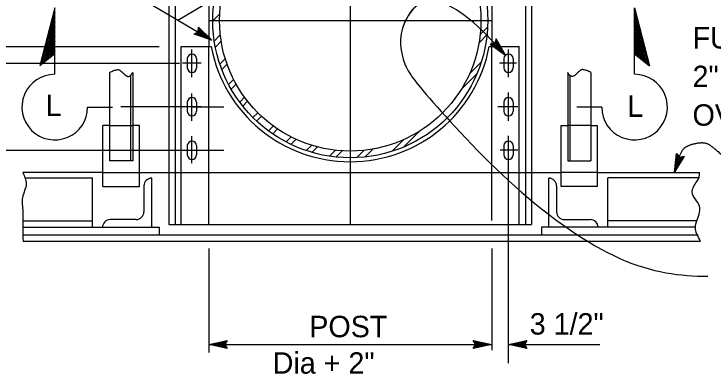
# Model space of a CAD drawing. Extents: x -893 to 867, y -474 to 712.
# Drawn here: x 59.7 to 288.5, y -211.3 to -93.5 of the extents above; entities that cross this region are included whole.
import ezdxf

# ---------------------------------------------------------------- set-up
doc = ezdxf.new("R2010")
doc.units = 0
for name, color, linetype in [('str_Center-Line-A', 7, 'Continuous'), ('str_Dimensions-A', 7, 'Continuous'), ('str_Misc-Steel-A', 7, 'Continuous'), ('str_Misc-Steel-B', 7, 'Continuous'), ('str_Misc-Steel-C', 7, 'Continuous'), ('str_Misc-Steel-D', 7, 'Continuous'), ('str_Misc-Steel-E', 7, 'Continuous'), ('str_Text-A', 7, 'Continuous')]:
    doc.layers.add(name, color=color, linetype=linetype)

msp = doc.modelspace()

# ---------------------------------------------------------------- linework, layer by layer
at = {"layer": 'str_Center-Line-A'}
for p, q in [((169.61, 2.55), (169.61, -162.41)), ((123.37, -95.61), (215.85, -95.61)), ((117.86, -114.21), (117.86, -105.16)), ((221.36, -114.21), (221.36, -105.16)), ((28.48, -109.63), (113.84, -109.63)), ((120.87, -109.63), (114.73, -109.63)), ((223.97, -109.63), (218.36, -109.63)), ((117.86, -128.44), (117.86, -119.54)), ((221.36, -128.44), (221.36, -119.24)), ((120.87, -123.86), (94.67, -123.86)), ((117.64, -123.86), (128.3, -123.86)), ((224.37, -123.86), (217.9, -123.86)), ((117.86, -142.31), (117.86, -133.47)), ((221.36, -207.67), (221.36, -133.33)), ((16.58, -138.08), (128.3, -138.08)), ((224.37, -138.08), (218.59, -138.08))]:
    msp.add_line(p, q, dxfattribs=at)
at = {"layer": 'str_Dimensions-A'}
for p, q in [((80.9, -76.32), (124.39, -102.1)), ((113.21, -95.59), (124.51, -88.84)), ((119.95, -99.37), (119.97, -97.81)), ((119.97, -97.81), (119.97, -97.81)), ((119.97, -97.81), (124.39, -102.1)), ((119.97, -98.23), (123.21, -101.37)), ((118.57, -100.09), (119.95, -99.37)), ((124.39, -102.1), (118.57, -100.09)), ((118.57, -100.09), (118.57, -100.09)), ((123.2, -101.37), (118.96, -99.9)), ((122.03, -100.65), (119.29, -99.7)), ((120.85, -99.92), (119.68, -99.52)), ((119.95, -99.04), (120.85, -99.92)), ((119.98, -98.65), (122.03, -100.65)), ((124.39, -102.1), (124.39, -102.1)), ((217.33, -101.64), (216.88, -103.13)), ((217.59, -103.92), (216.97, -102.84)), ((218.52, -104.94), (217.08, -102.42)), ((219.44, -105.96), (217.22, -102.06)), ((220.37, -106.99), (217.33, -101.64)), ((217.33, -101.64), (217.33, -101.64)), ((50.68, -104.12), (107.19, -104.12)), ((216.88, -103.13), (215.35, -103.44)), ((215.35, -103.44), (215.35, -103.44)), ((215.35, -103.44), (220.37, -106.99)), ((215.76, -103.36), (219.45, -105.97)), ((216.18, -103.29), (218.52, -104.94)), ((216.56, -103.19), (217.59, -103.92)), ((220.37, -106.99), (220.37, -106.99)), ((98.54, -131.38), (98.54, -131.38)), ((275.56, -145.28), (276.23, -139.16)), ((276, -143.96), (276.5, -139.5)), ((276.23, -139.16), (276.23, -139.16)), ((276.23, -139.16), (277.23, -140.35)), ((278.76, -140.02), (275.56, -145.28)), ((278.36, -140.12), (276, -143.97)), ((276.45, -142.66), (276.77, -139.78)), ((277.94, -140.22), (276.45, -142.66)), ((276.9, -141.35), (277.03, -140.12)), ((277.55, -140.28), (276.9, -141.35)), ((277.23, -140.35), (278.76, -140.02)), ((278.76, -140.02), (278.76, -140.02)), ((275.56, -145.28), (275.56, -145.28)), ((123.37, -170.22), (123.37, -204.2)), ((215.85, -170.22), (215.85, -203.45)), ((123.37, -201.59), (129.38, -200.26)), ((124.76, -201.59), (129.14, -200.62)), ((126.14, -201.6), (128.97, -200.97)), ((127.52, -201.6), (128.73, -201.33)), ((129.38, -200.26), (128.58, -201.59)), ((129.38, -200.26), (129.38, -200.26)), ((210.64, -201.59), (209.84, -200.25)), ((209.84, -200.25), (209.84, -200.25)), ((209.84, -200.25), (215.85, -201.59)), ((210.06, -200.61), (214.47, -201.59)), ((210.29, -200.97), (213.08, -201.59)), ((210.47, -201.32), (211.7, -201.59)), ((221.36, -201.59), (227.37, -200.26)), ((222.75, -201.59), (227.14, -200.62)), ((224.13, -201.6), (226.96, -200.97)), ((225.51, -201.6), (226.72, -201.33)), ((227.37, -200.26), (226.57, -201.59)), ((227.37, -200.26), (227.37, -200.26)), ((123.37, -201.59), (215.85, -201.59)), ((129.38, -202.94), (123.37, -201.59)), ((123.37, -201.59), (123.37, -201.59)), ((129.16, -202.58), (124.75, -201.59)), ((128.93, -202.22), (126.14, -201.6)), ((128.75, -201.87), (127.52, -201.6)), ((128.58, -201.59), (129.38, -202.94)), ((129.38, -202.94), (129.38, -202.94)), ((215.85, -201.59), (209.84, -202.93)), ((209.84, -202.93), (210.64, -201.59)), ((209.84, -202.93), (209.84, -202.93)), ((214.46, -201.6), (210.08, -202.57)), ((213.08, -201.59), (210.26, -202.22)), ((211.7, -201.59), (210.49, -201.86)), ((215.85, -201.59), (215.85, -201.59)), ((221.36, -201.59), (251.15, -201.59)), ((227.37, -202.94), (221.36, -201.59)), ((221.36, -201.59), (221.36, -201.59)), ((227.15, -202.58), (222.74, -201.59)), ((226.92, -202.22), (224.13, -201.6)), ((226.74, -201.87), (225.51, -201.6)), ((226.57, -201.59), (227.37, -202.94)), ((227.37, -202.94), (227.37, -202.94))]:
    msp.add_line(p, q, dxfattribs=at)
for points, degree in [([(218.36, -81.58), (199.3, -82.78), (184.49, -94.52), (186.5, -109.71), (191.03, -116.31), (222.64, -151.48), (259.3, -177.27), (277.51, -179.2), (286.5, -179.29)], 3), ([(220.37, -106.99), (199.28, -82.8), (184.49, -94.53), (186.5, -109.71), (191.03, -116.31), (222.64, -151.48), (259.3, -177.27), (277.51, -179.2), (286.5, -179.29)], 3), ([(275.56, -145.28), (276.5, -141.93), (278.17, -137.64), (280.99, -136.07), (285.7, -135.34), (288.34, -137.24), (292.07, -140.47), (298.08, -143.23), (303.99, -143.5), (306.81, -143.5)], 2)]:
    msp.add_open_spline(points, degree=degree, dxfattribs=at)
at = {"layer": 'str_Misc-Steel-A'}
for p, q in [((110.35, -28.84), (110.35, -162.41)), ((112.35, -28.84), (112.35, -162.41)), ((226.87, -28.84), (226.87, -162.41)), ((228.87, -28.84), (228.87, -162.41)), ((123.37, -87.09), (123.37, -104.12)), ((215.85, -87.09), (215.85, -104.12)), ((123.37, -162.41), (123.37, -104.12)), ((90.94, -112.66), (90.94, -141.51)), ((97.82, -113.54), (97.82, -141.51)), ((98.54, -112.66), (98.54, -141.51)), ((240.69, -112.66), (240.69, -141.51)), ((241.4, -113.54), (241.4, -141.51)), ((248.29, -112.66), (248.29, -141.51)), ((98.54, -141.51), (90.94, -141.51)), ((240.69, -141.51), (248.29, -141.51)), ((63.1, -147.11), (85.38, -147.11)), ((85.38, -163.22), (85.38, -147.11)), ((253.84, -163.22), (253.84, -147.11)), ((283.47, -147.11), (253.84, -147.11)), ((62.56, -161.21), (85.38, -161.21)), ((110.35, -162.41), (114.36, -162.41)), ((224.87, -162.41), (228.87, -162.41)), ((282.64, -161.21), (253.84, -161.21)), ((62.56, -163.29), (107.13, -163.29)), ((107.13, -163.29), (107.13, -165.79)), ((232.09, -163.29), (232.09, -165.71)), ((282.41, -163.29), (232.09, -163.29))]:
    msp.add_line(p, q, dxfattribs=at)
for points in [[(90.94, -112.66), (93.49, -111.33), (95.02, -112.45), (96.5, -113.99), (97.81, -113.89), (98.54, -112.66)], [(248.29, -112.66), (245.73, -111.33), (244.2, -112.45), (242.72, -113.99), (241.41, -113.89), (240.68, -112.66)]]:
    msp.add_open_spline(points, degree=2, dxfattribs=at)
at = {"layer": 'str_Misc-Steel-B'}
for p, q in [((114.36, -162.41), (114.36, -104.12)), ((114.36, -104.12), (124.16, -104.12)), ((215.06, -104.12), (224.87, -104.12)), ((215.85, -161.08), (215.85, -104.12)), ((224.87, -162.41), (224.87, -104.12)), ((116.36, -108.12), (116.36, -111.13)), ((119.36, -108.12), (119.36, -111.13)), ((219.86, -108.12), (219.86, -111.13)), ((222.86, -108.12), (222.86, -111.13)), ((116.36, -122.35), (116.36, -125.36)), ((119.36, -122.35), (119.36, -125.36)), ((219.86, -122.35), (219.86, -125.36)), ((222.86, -122.35), (222.86, -125.36)), ((90.94, -130.02), (88.79, -130.02)), ((88.79, -149.91), (88.79, -130.02)), ((90.94, -130.02), (98.54, -130.02)), ((100.69, -130.02), (98.54, -130.02)), ((100.69, -149.91), (100.69, -130.02)), ((238.54, -130.02), (240.68, -130.02)), ((238.54, -149.91), (238.54, -130.02)), ((248.29, -130.02), (240.68, -130.02)), ((248.29, -130.02), (250.44, -130.02)), ((250.44, -149.91), (250.44, -130.02)), ((240.68, -131.38), (240.68, -131.38)), ((116.36, -136.58), (116.36, -139.59)), ((119.36, -136.58), (119.36, -139.59)), ((219.86, -136.58), (219.86, -139.59)), ((222.86, -136.58), (222.86, -139.59)), ((88.79, -149.91), (100.69, -149.91)), ((250.44, -149.91), (238.54, -149.91)), ((114.36, -162.41), (224.87, -162.41))]:
    msp.add_line(p, q, dxfattribs=at)
for centre, radius, start, end in [((169.61, -95.61), 46.24, 190.6093, 349.3907), ((117.86, -108.12), 1.5, 0, 180), ((221.36, -108.12), 1.5, 0, 180), ((117.86, -111.13), 1.5, 180, 0), ((221.36, -111.13), 1.5, 180, 0), ((117.86, -122.35), 1.5, 0, 180), ((221.36, -122.35), 1.5, 0, 180), ((117.86, -125.36), 1.5, 180, 0), ((221.36, -125.36), 1.5, 180, 0), ((117.86, -136.58), 1.5, 0, 180), ((221.36, -136.58), 1.5, 0, 180), ((117.86, -139.59), 1.5, 180, 0), ((221.36, -139.59), 1.5, 180, 0)]:
    msp.add_arc(centre, radius, start, end, dxfattribs=at)
at = {"layer": 'str_Misc-Steel-C'}
for p, q in [((104.71, -163.29), (104.71, -147.19)), ((234.51, -163.29), (234.51, -147.19)), ((102.18, -149.72), (102.18, -153.15)), ((237.04, -149.72), (237.04, -153.15)), ((102.18, -153.15), (102.18, -158.22)), ((237.04, -153.15), (237.04, -158.22)), ((99.64, -160.76), (91.14, -160.76)), ((239.58, -160.76), (248.08, -160.76))]:
    msp.add_line(p, q, dxfattribs=at)
for centre, start, end in [((104.71, -149.72), 89.9999, 179.9999), ((234.51, -149.72), 359.9999, 89.9999), ((99.64, -158.22), 269.9999, 359.9999), ((239.58, -158.22), 179.9999, 269.9999), ((91.14, -163.29), 89.9999, 179.9999), ((248.08, -163.29), 359.9999, 89.9999)]:
    msp.add_arc(centre, 2.53, start, end, dxfattribs=at)
at = {"layer": 'str_Misc-Steel-D'}
for p, q in [((88.79, -145.4), (62.56, -145.4)), ((88.79, -145.4), (100.69, -145.4)), ((100.69, -145.4), (110.35, -145.4)), ((110.35, -145.4), (215.85, -145.4)), ((215.85, -145.4), (228.87, -145.4)), ((228.87, -145.4), (238.54, -145.4)), ((250.44, -145.4), (238.54, -145.4)), ((250.44, -145.4), (283.77, -145.4)), ((62.61, -165.75), (283.35, -165.75)), ((62.65, -167.76), (284.11, -167.76))]:
    msp.add_line(p, q, dxfattribs=at)
for points in [[(62.56, -145.4), (63.71, -149.05), (62.47, -153.53), (62.62, -158.17), (62.56, -161.4), (62.56, -163.4), (62.65, -167.76)], [(284.11, -167.76), (282.42, -163.31), (283.79, -158.36), (283.79, -156.42), (281.35, -151.83), (282.91, -148.32), (283.79, -145.4), (283.77, -145.3)]]:
    msp.add_spline(points, degree=3, dxfattribs=at)
at = {"layer": 'str_Misc-Steel-E'}
for p, q in [((124.66, -95.82), (126.93, -93.55)), ((212.1, -100.21), (214.51, -97.8)), ((125.17, -102.37), (127.15, -100.4)), ((211.71, -102.96), (214.31, -100.35)), ((125.52, -104.38), (127.43, -102.47)), ((127.01, -109.95), (128.77, -108.19)), ((208.58, -113.15), (212.43, -109.3)), ((127.63, -111.68), (129.36, -109.96)), ((205.89, -118.2), (211.05, -113.03)), ((129.83, -116.55), (131.48, -114.9)), ((130.67, -118.06), (132.3, -116.44)), ((133.47, -122.33), (135.05, -120.74)), ((136.07, -122.08), (134.49, -123.66)), ((137.82, -127.39), (139.39, -125.82)), ((139.02, -128.55), (140.59, -126.98)), ((142.88, -131.75), (144.47, -130.16)), ((144.26, -132.73), (145.86, -131.13)), ((187.04, -137.04), (192.2, -131.88)), ((148.67, -135.38), (150.32, -133.74)), ((150.24, -136.17), (151.91, -134.5)), ((183.3, -138.42), (187.16, -134.57)), ((155.26, -138.21), (157.03, -136.44)), ((157.06, -138.77), (158.86, -136.97)), ((162.84, -140.05), (164.82, -138.07)), ((164.93, -140.31), (166.99, -138.26)), ((171.8, -140.51), (174.22, -138.09)), ((174.36, -140.31), (176.96, -137.7))]:
    msp.add_line(p, q, dxfattribs=at)
for radius in [44.95, 42.73]:
    msp.add_circle((169.61, -95.61), radius, dxfattribs=at)
at = {"layer": 'str_Text-A'}
for p, q in [((73.03, -91.52), (68.19, -110.5)), ((73.03, -113.26), (73.03, -91.52)), ((262.55, -91.52), (267.39, -110.5)), ((262.55, -113.26), (262.55, -91.52)), ((73.03, -93.08), (68.69, -110.09)), ((262.55, -93.08), (266.89, -110.09)), ((73.03, -94.64), (69.19, -109.68)), ((262.55, -94.64), (266.39, -109.68)), ((73.03, -96.2), (69.69, -109.28)), ((73.03, -97.76), (70.19, -108.87)), ((262.55, -96.2), (265.88, -109.28)), ((262.55, -97.76), (265.38, -108.87)), ((73.03, -99.32), (70.7, -108.46)), ((262.55, -99.32), (264.88, -108.46)), ((73.03, -100.88), (71.2, -108.06)), ((73.03, -102.44), (71.7, -107.65)), ((262.55, -100.88), (264.38, -108.06)), ((262.55, -102.44), (263.88, -107.65)), ((73.03, -104), (72.2, -107.25)), ((262.55, -104), (263.38, -107.25)), ((73.03, -106.58), (68.19, -110.5)), ((73.03, -105.56), (72.7, -106.84)), ((262.55, -105.56), (262.87, -106.84)), ((262.55, -106.58), (267.39, -110.5)), ((83.76, -123.99), (91.92, -123.99)), ((251.82, -123.99), (243.65, -123.99))]:
    msp.add_line(p, q, dxfattribs=at)
for centre, start, end in [((73.03, -123.99), 90, 0.0005), ((262.55, -123.99), 179.9995, 90)]:
    msp.add_arc(centre, 10.73, start, end, dxfattribs=at)

# ---------------------------------------------------------------- texts
for s, height, p in [('FULLY TENSIONED BOLTS WITH ', 7.0111, (281.5, -104.83)), ('2" x 5/16" x 2" PLATE WASHER', 7.0111, (281.5, -117.45)), ('L', 7.01, (70.05, -126.92)), ('L', 7.01, (260.18, -127.17)), ('OVER SLOT', 7.011, (281.5, -130.07)), ('POST', 7.011, (156.22, -199.23)), ('3 1/2"', 7.011, (228.28, -198.36)), ('Dia + 2"', 7.011, (144.27, -211.15))]:
    msp.add_text(s, height=height, dxfattribs=at).set_placement(p)

doc.saveas('drawing.dxf')
